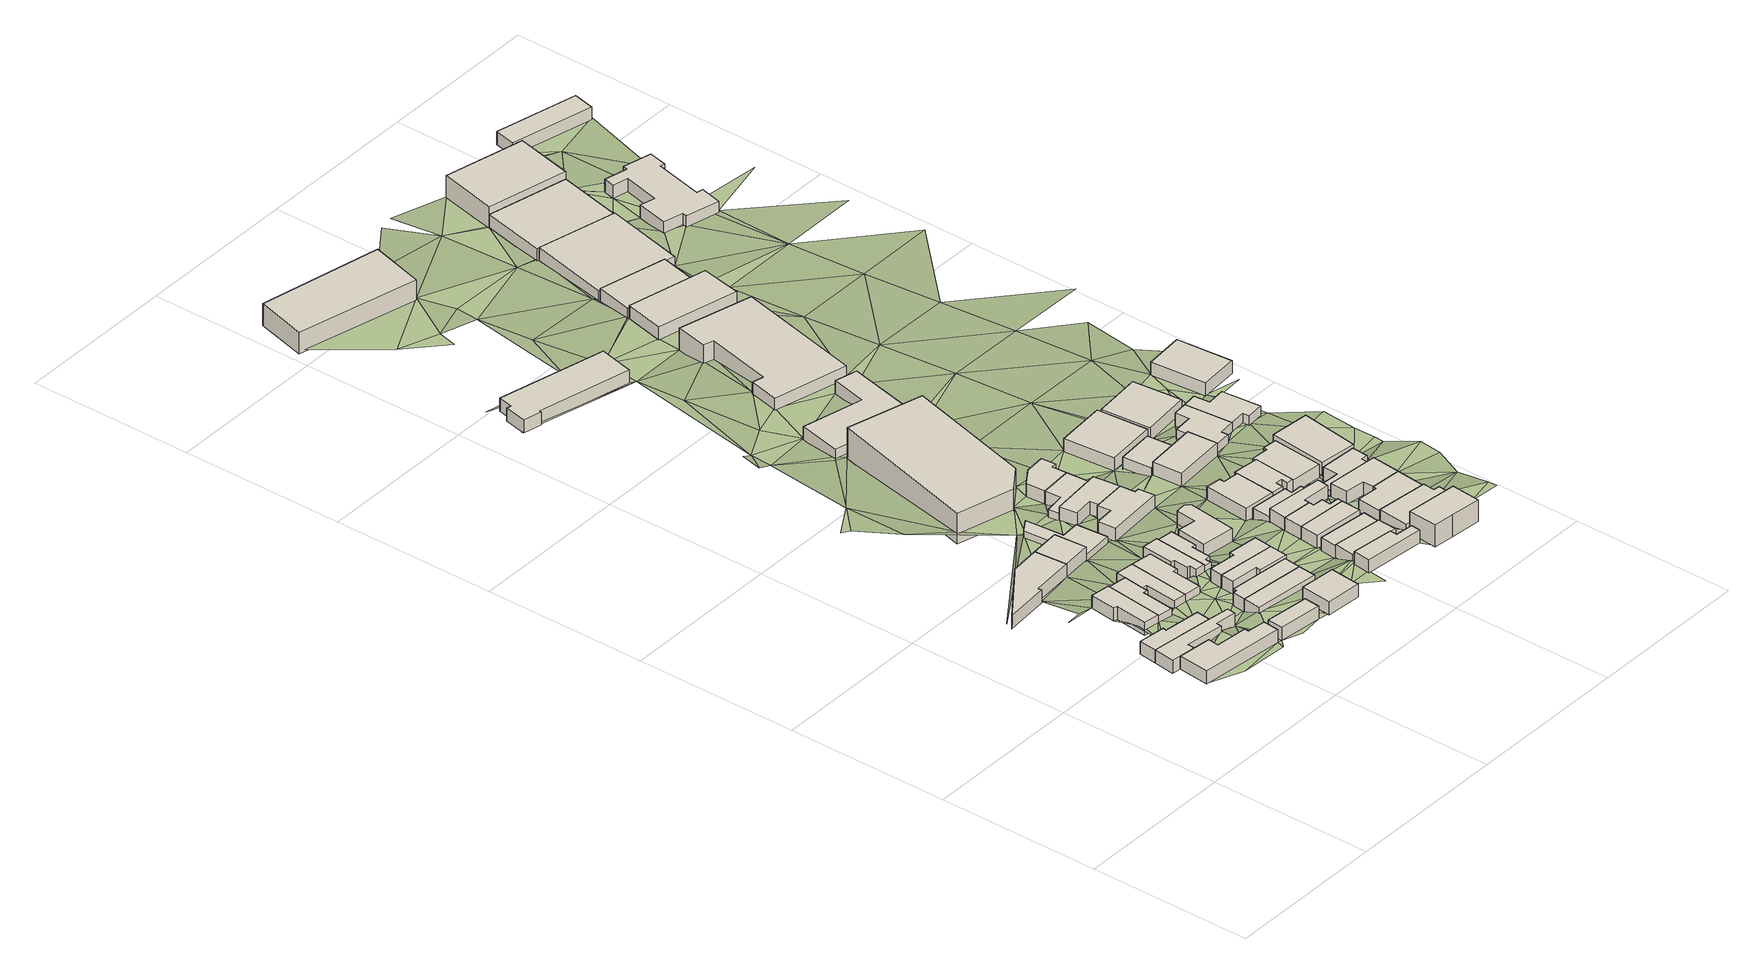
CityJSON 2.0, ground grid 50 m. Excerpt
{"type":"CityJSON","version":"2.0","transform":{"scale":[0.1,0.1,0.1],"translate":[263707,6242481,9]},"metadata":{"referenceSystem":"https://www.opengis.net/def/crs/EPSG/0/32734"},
"CityObjects":{
"building1":{"type":"Building","attributes":{"address":"7 Park Road Woodstock Cape Town","building":"house","building:levels":1,"building_height":4.1,"plus_code":"4FRW3C9V+9GP","ground_height":33.13,"roof_height":37.23},"geometry":[{"type":"Solid","lod":"1","boundaries":[[[[0,1,2,3]],[[1,4,5,2]],[[4,6,7,5]],[[6,8,9,7]],[[8,10,11,9]],[[10,12,13,11]],[[12,14,15,13]],[[14,0,3,15]],[[3,2,5,7,9,11,13,15]],[[14,12,10,8,6,4,1,0]]]]}]},
"building2":{"type":"Building","attributes":{"address":"3 Park Road Woodstock Cape Town","building":"house","building:levels":1,"building_height":4.1,"plus_code":"4FRW3C9V+CGX","ground_height":30.71,"roof_height":34.81},"geometry":[{"type":"Solid","lod":"1","boundaries":[[[[16,17,18,19]],[[17,20,21,18]],[[20,22,23,21]],[[22,24,25,23]],[[24,26,27,25]],[[26,16,19,27]],[[19,18,21,23,25,27]],[[26,24,22,20,17,16]]]]}]},
"building3":{"type":"Building","attributes":{"address":"5 Park Road Woodstock Cape Town","building":"house","building:levels":1,"building_height":4.1,"plus_code":"4FRW3C9V+CHC","ground_height":30.71,"roof_height":34.81},"geometry":[{"type":"Solid","lod":"1","boundaries":[[[[17,16,19,18]],[[16,28,29,19]],[[28,30,31,29]],[[30,32,33,31]],[[32,34,35,33]],[[34,36,37,35]],[[36,38,39,37]],[[38,40,41,39]],[[40,17,18,41]],[[18,19,29,31,33,35,37,39,41]],[[40,38,36,34,32,30,28,16,17]]]]}]},
"building4":{"type":"Building","attributes":{"address":"29 Warwick Street Woodstock Cape Town","building":"house","building:levels":1,"building_height":4.1,"plus_code":"4FRW3C9V+GH2","ground_height":28.67,"roof_height":32.77},"geometry":[{"type":"Solid","lod":"1","boundaries":[[[[42,43,44,45]],[[43,46,47,44]],[[46,48,49,47]],[[48,50,51,49]],[[50,52,53,51]],[[52,42,45,53]],[[45,44,47,49,51,53]],[[52,50,48,46,43,42]]]]}]},
"building5":{"type":"Building","attributes":{"address":"Great Choice Guest House 24 Warwick Street Woodstock Cape Town","building":"house","building:levels":1,"operator":"Great Choice Guest Houses","building_height":4.1,"plus_code":"4FRW3C9V+JHC","ground_height":25.72,"roof_height":29.82},"geometry":[{"type":"Solid","lod":"1","boundaries":[[[[54,55,56,57]],[[55,58,59,56]],[[58,60,61,59]],[[60,62,63,61]],[[62,64,65,63]],[[64,54,57,65]],[[57,56,59,61,63,65]],[[64,62,60,58,55,54]]]]}]},
"building6":{"type":"Building","attributes":{"address":"27 Warwick Street Woodstock Cape Town","building":"house","building:levels":1,"building_height":4.1,"plus_code":"4FRW3C9V+FHW","ground_height":28.29,"roof_height":32.39},"geometry":[{"type":"Solid","lod":"1","boundaries":[[[[66,67,68,69]],[[67,70,71,68]],[[70,72,73,71]],[[72,74,75,73]],[[74,76,77,75]],[[76,78,79,77]],[[78,66,69,79]],[[69,68,71,73,75,77,79]],[[78,76,74,72,70,67,66]]]]}]},
"building7":{"type":"Building","attributes":{"building":"yes","building:levels":1,"building_height":4.1,"plus_code":"4FRW3C9V+9J8","ground_height":33.13,"roof_height":37.23},"geometry":[{"type":"Solid","lod":"1","boundaries":[[[[80,81,82,83]],[[81,84,85,82]],[[84,86,87,85]],[[86,80,83,87]],[[83,82,85,87]],[[86,84,81,80]]]]}]},
"building8":{"type":"Building","attributes":{"address":"25 Warwick Street Woodstock Cape Town","building":"house","building:levels":1,"building_height":4.1,"plus_code":"4FRW3C9V+GJ2","ground_height":28.29,"roof_height":32.39},"geometry":[{"type":"Solid","lod":"1","boundaries":[[[[88,89,90,91]],[[89,67,68,90]],[[67,66,69,68]],[[66,92,93,69]],[[92,94,95,93]],[[94,96,97,95]],[[96,88,91,97]],[[91,90,68,69,93,95,97]],[[96,94,92,66,67,89,88]]]]}]},
"building9":{"type":"Building","attributes":{"address":"23 Warwick Street Woodstock Cape Town","building":"house","building:levels":1,"building_height":4.1,"plus_code":"4FRW3C9V+GJQ","ground_height":28.29,"roof_height":32.39},"geometry":[{"type":"Solid","lod":"1","boundaries":[[[[88,96,97,91]],[[96,98,99,97]],[[98,100,101,99]],[[100,102,103,101]],[[102,104,105,103]],[[104,88,91,105]],[[91,97,99,101,103,105]],[[104,102,100,98,96,88]]]]}]},
"building10":{"type":"Building","attributes":{"address":"16 Coventry Road Woodstock Cape Town","building":"house","building:levels":1,"building_height":4.1,"plus_code":"4FRW3C9V+CM8","ground_height":30.24,"roof_height":34.34},"geometry":[{"type":"Solid","lod":"1","boundaries":[[[[106,107,108,109]],[[107,110,111,108]],[[110,112,113,111]],[[112,106,109,113]],[[109,108,111,113]],[[112,110,107,106]]]]}]},
"building11":{"type":"Building","attributes":{"address":"22 Warwick Street Woodstock Cape Town","building":"house","building:levels":1,"building_height":4.1,"plus_code":"4FRW3C9V+JJF","ground_height":25.72,"roof_height":29.82},"geometry":[{"type":"Solid","lod":"1","boundaries":[[[[54,64,65,57]],[[64,114,115,65]],[[114,116,117,115]],[[116,54,57,117]],[[57,65,115,117]],[[116,114,64,54]]]]}]},
"building12":{"type":"Building","attributes":{"address":"14 Coventry Road Woodstock Cape Town","building":"house","building:levels":1,"building_height":4.1,"plus_code":"4FRW3C9V+CMP","ground_height":30.24,"roof_height":34.34},"geometry":[{"type":"Solid","lod":"1","boundaries":[[[[106,118,119,109]],[[118,120,121,119]],[[120,122,123,121]],[[122,124,125,123]],[[124,107,108,125]],[[107,106,109,108]],[[109,119,121,123,125,108]],[[107,124,122,120,118,106]]]]}]},
"building13":{"type":"Building","attributes":{"address":"18 Coventry Road Woodstock Cape Town","building":"house","building:levels":1,"building_height":4.1,"plus_code":"4FRW3C9V+9P6","ground_height":32.68,"roof_height":36.78},"geometry":[{"type":"Solid","lod":"1","boundaries":[[[[126,127,128,129]],[[127,130,131,128]],[[130,132,133,131]],[[132,126,129,133]],[[129,128,131,133]],[[132,130,127,126]]]]}]},
"building14":{"type":"Building","attributes":{"address":"21 Warwick Street Woodstock Cape Town","building":"house","building:levels":1,"building_height":4.1,"plus_code":"4FRW3C9V+GMV","ground_height":28.29,"roof_height":32.39},"geometry":[{"type":"Solid","lod":"1","boundaries":[[[[134,135,136,137]],[[135,138,139,136]],[[138,140,141,139]],[[140,142,143,141]],[[142,144,145,143]],[[144,146,147,145]],[[146,148,149,147]],[[148,134,137,149]],[[137,136,139,141,143,145,147,149]],[[148,146,144,142,140,138,135,134]]]]}]},
"building15":{"type":"Building","attributes":{"address":"12 Coventry Road Woodstock Cape Town","building":"house","building:levels":1,"building_height":4.1,"plus_code":"4FRW3C9V+FM5","ground_height":30.24,"roof_height":34.34},"geometry":[{"type":"Solid","lod":"1","boundaries":[[[[150,151,152,153]],[[151,154,155,152]],[[154,156,157,155]],[[156,158,159,157]],[[158,160,161,159]],[[160,150,153,161]],[[153,152,155,157,159,161]],[[160,158,156,154,151,150]]]]}]},
"building16":{"type":"Building","attributes":{"address":"10 Coventry Road Woodstock Cape Town","building":"house","building:levels":1,"building_height":4.1,"plus_code":"4FRW3C9V+FPC","ground_height":30.24,"roof_height":34.34},"geometry":[{"type":"Solid","lod":"1","boundaries":[[[[150,162,163,153]],[[162,164,165,163]],[[164,166,167,165]],[[166,168,169,167]],[[168,151,152,169]],[[151,150,153,152]],[[153,163,165,167,169,152]],[[151,168,166,164,162,150]]]]}]},
"building17":{"type":"Building","attributes":{"address":"19 Warwick Street Woodstock Cape Town","building":"house","building:levels":1,"building_height":4.1,"plus_code":"4FRW3C9V+GMX","ground_height":27.68,"roof_height":31.78},"geometry":[{"type":"Solid","lod":"1","boundaries":[[[[170,171,172,173]],[[171,174,175,172]],[[174,176,177,175]],[[176,178,179,177]],[[178,180,181,179]],[[180,182,183,181]],[[182,184,185,183]],[[184,170,173,185]],[[173,172,175,177,179,181,183,185]],[[184,182,180,178,176,174,171,170]]]]}]},
"building18":{"type":"Building","attributes":{"address":"20 Warwick Street Woodstock Cape Town","building":"house","building:levels":1,"building_height":4.1,"plus_code":"4FRW3C9V+MJ9","ground_height":23.05,"roof_height":27.15},"geometry":[{"type":"Solid","lod":"1","boundaries":[[[[186,187,188,189]],[[187,190,191,188]],[[190,192,193,191]],[[192,194,195,193]],[[194,196,197,195]],[[196,198,199,197]],[[198,186,189,199]],[[189,188,191,193,195,197,199]],[[198,196,194,192,190,187,186]]]]}]},
"building19":{"type":"Building","attributes":{"address":"17 Warwick Street Woodstock Cape Town","building":"house","building:levels":1,"building_height":4.1,"plus_code":"4FRW3C9V+GPP","ground_height":27.68,"roof_height":31.78},"geometry":[{"type":"Solid","lod":"1","boundaries":[[[[200,201,202,203]],[[201,204,205,202]],[[204,206,207,205]],[[206,208,209,207]],[[208,210,211,209]],[[210,212,213,211]],[[212,200,203,213]],[[203,202,205,207,209,211,213]],[[212,210,208,206,204,201,200]]]]}]},
"building20":{"type":"Building","attributes":{"address":"8 Coventry Street Woodstock Cape Town","building":"house","building:levels":1,"building_height":4.1,"plus_code":"4FRW3C9V+JPG","ground_height":25.23,"roof_height":29.33},"geometry":[{"type":"Solid","lod":"1","boundaries":[[[[214,215,216,217]],[[215,218,219,216]],[[218,220,221,219]],[[220,222,223,221]],[[222,224,225,223]],[[224,226,227,225]],[[226,228,229,227]],[[228,230,231,229]],[[230,214,217,231]],[[217,216,219,221,223,225,227,229,231]],[[230,228,226,224,222,220,218,215,214]]]]}]},
"building21":{"type":"Building","attributes":{"address":"6 Coventry Street Woodstock Cape Town","building":"house","building:levels":1,"building_height":4.1,"plus_code":"4FRW3C9V+MP7","ground_height":25.23,"roof_height":29.33},"geometry":[{"type":"Solid","lod":"1","boundaries":[[[[214,232,233,217]],[[232,234,235,233]],[[234,236,237,235]],[[236,238,239,237]],[[238,215,216,239]],[[215,214,217,216]],[[217,233,235,237,239,216]],[[215,238,236,234,232,214]]]]}]},
"building22":{"type":"Building","attributes":{"address":"17 Coventry Road Woodstock Cape Town","building":"house","building:levels":1,"building_height":4.1,"plus_code":"4FRW3C9V+9RC","ground_height":32.12,"roof_height":36.22},"geometry":[{"type":"Solid","lod":"1","boundaries":[[[[240,241,242,243]],[[241,244,245,242]],[[244,246,247,245]],[[246,248,249,247]],[[248,250,251,249]],[[250,240,243,251]],[[243,242,245,247,249,251]],[[250,248,246,244,241,240]]]]}]},
"building23":{"type":"Building","attributes":{"address":"4 Coventry Street Woodstock Cape Town","building":"house","building:levels":1,"building_height":4.1,"plus_code":"4FRW3C9V+MPW","ground_height":23.07,"roof_height":27.17},"geometry":[{"type":"Solid","lod":"1","boundaries":[[[[252,253,254,255]],[[253,256,257,254]],[[256,258,259,257]],[[258,260,261,259]],[[260,262,263,261]],[[262,252,255,263]],[[255,254,257,259,261,263]],[[262,260,258,256,253,252]]]]}]},
"building24":{"type":"Building","attributes":{"address":"15 Coventry Road Woodstock Cape Town","building":"house","building:levels":1,"building_height":4.1,"plus_code":"4FRW3C9V+9RV","ground_height":30.24,"roof_height":34.34},"geometry":[{"type":"Solid","lod":"1","boundaries":[[[[264,265,266,267]],[[265,268,269,266]],[[268,270,271,269]],[[270,264,267,271]],[[267,266,269,271]],[[270,268,265,264]]]]}]},
"building25":{"type":"Building","attributes":{"address":"Woodlands House","building":"yes","building:levels":3,"building_height":9.7,"plus_code":"4FRW3C9V+RM8","ground_height":19.23,"roof_height":28.93},"geometry":[{"type":"Solid","lod":"1","boundaries":[[[[272,273,274,275]],[[273,276,277,274]],[[276,278,279,277]],[[278,280,281,279]],[[280,272,275,281]],[[275,274,277,279,281]],[[280,278,276,273,272]]]]}]},
"building26":{"type":"Building","attributes":{"address":"13 Coventry Road Woodstock Cape Town","building":"house","building:levels":1,"building_height":4.1,"plus_code":"4FRW3C9V+CR7","ground_height":29.76,"roof_height":33.86},"geometry":[{"type":"Solid","lod":"1","boundaries":[[[[282,283,284,285]],[[283,286,287,284]],[[286,288,289,287]],[[288,282,285,289]],[[285,284,287,289]],[[288,286,283,282]]]]}]},
"building27":{"type":"Building","attributes":{"address":"2 Coventry Street Woodstock Cape Town","building":"house","building:levels":1,"building_height":4.1,"plus_code":"4FRW3C9V+PP8","ground_height":23.07,"roof_height":27.17},"geometry":[{"type":"Solid","lod":"1","boundaries":[[[[253,290,291,254]],[[290,292,293,291]],[[292,294,295,293]],[[294,296,297,295]],[[296,298,299,297]],[[298,256,257,299]],[[256,253,254,257]],[[254,291,293,295,297,299,257]],[[256,298,296,294,292,290,253]]]]}]},
"building28":{"type":"Building","attributes":{"address":"11 Coventry Road Woodstock Cape Town","building":"house","building:levels":1,"building_height":4.1,"plus_code":"4FRW3C9V+CRV","ground_height":29.76,"roof_height":33.86},"geometry":[{"type":"Solid","lod":"1","boundaries":[[[[300,301,302,303]],[[301,304,305,302]],[[304,306,307,305]],[[306,300,303,307]],[[303,302,305,307]],[[306,304,301,300]]]]}]},
"building29":{"type":"Building","attributes":{"address":"18 Woodlands Road Cape Town","building":"manufacture","building:levels":1,"building_height":4.1,"plus_code":"4FRW3CCV+5HW","ground_height":14.82,"roof_height":18.92},"geometry":[{"type":"Solid","lod":"1","boundaries":[[[[308,309,310,311]],[[309,312,313,310]],[[312,314,315,313]],[[314,316,317,315]],[[316,318,319,317]],[[318,320,321,319]],[[320,322,323,321]],[[322,308,311,323]],[[311,310,313,315,317,319,321,323]],[[322,320,318,316,314,312,309,308]]]]}]},
"building30":{"type":"Building","attributes":{"address":"9 Coventry Road Woodstock Cape Town","building":"house","building:levels":1,"building_height":4.1,"plus_code":"4FRW3C9V+FR7","ground_height":29.76,"roof_height":33.86},"geometry":[{"type":"Solid","lod":"1","boundaries":[[[[301,300,303,302]],[[300,324,325,303]],[[324,326,327,325]],[[326,328,329,327]],[[328,330,331,329]],[[330,332,333,331]],[[332,334,335,333]],[[334,301,302,335]],[[302,303,325,327,329,331,333,335]],[[334,332,330,328,326,324,300,301]]]]}]},
"building31":{"type":"Building","attributes":{"address":"7 Coventry Road Woodstock Cape Town","building":"house","building:levels":1,"building_height":4.1,"plus_code":"4FRW3C9V+FRP","ground_height":29.76,"roof_height":33.86},"geometry":[{"type":"Solid","lod":"1","boundaries":[[[[334,332,333,335]],[[332,336,337,333]],[[336,338,339,337]],[[338,340,341,339]],[[340,342,343,341]],[[342,334,335,343]],[[335,333,337,339,341,343]],[[342,340,338,336,332,334]]]]}]},
"building32":{"type":"Building","attributes":{"address":"15B Warwick Street Woodstock Cape Town","building":"retail","building:levels":1,"building_height":4.1,"plus_code":"4FRW3C9V+GRV","ground_height":27.12,"roof_height":31.22},"geometry":[{"type":"Solid","lod":"1","boundaries":[[[[344,345,346,347]],[[345,348,349,346]],[[348,350,351,349]],[[350,352,353,351]],[[352,354,355,353]],[[354,344,347,355]],[[347,346,349,351,353,355]],[[354,352,350,348,345,344]]]]}]},
"building33":{"type":"Building","attributes":{"address":"5 Coventry Road Woodstock Cape Town","building":"house","building:levels":1,"building_height":4.1,"plus_code":"4FRW3C9V+GR4","ground_height":27.12,"roof_height":31.22},"geometry":[{"type":"Solid","lod":"1","boundaries":[[[[356,357,358,359]],[[357,360,361,358]],[[360,362,363,361]],[[362,364,365,363]],[[364,366,367,365]],[[366,368,369,367]],[[368,370,371,369]],[[370,356,359,371]],[[359,358,361,363,365,367,369,371]],[[370,368,366,364,362,360,357,356]]]]}]},
"building34":{"type":"Building","attributes":{"address":"12 Duke Street Woodstock Cape Town","building":"house","building:levels":2,"building_height":6.9,"plus_code":"4FRW3C9V+9V5","ground_height":31.58,"roof_height":38.48},"geometry":[{"type":"Solid","lod":"1","boundaries":[[[[372,373,374,375]],[[373,376,377,374]],[[376,378,379,377]],[[378,380,381,379]],[[380,372,375,381]],[[375,374,377,379,381]],[[380,378,376,373,372]]]]}]},
"building35":{"type":"Building","attributes":{"building":"industrial","building:levels":1,"building_height":4.1,"plus_code":"4FRW3C9V+WPM","ground_height":17.6,"roof_height":21.7},"geometry":[{"type":"Solid","lod":"1","boundaries":[[[[382,383,384,385]],[[383,386,387,384]],[[386,388,389,387]],[[388,390,391,389]],[[390,392,393,391]],[[392,382,385,393]],[[385,384,387,389,391,393]],[[392,390,388,386,383,382]]]]}]},
"building36":{"type":"Building","attributes":{"address":"10 Duke Street Woodstock Cape Town","building":"house","building:levels":1,"building_height":4.1,"plus_code":"4FRW3C9V+9WJ","ground_height":29.76,"roof_height":33.86},"geometry":[{"type":"Solid","lod":"1","boundaries":[[[[394,395,396,397]],[[395,398,399,396]],[[398,400,401,399]],[[400,402,403,401]],[[402,404,405,403]],[[404,394,397,405]],[[397,396,399,401,403,405]],[[404,402,400,398,395,394]]]]}]},
"building37":{"type":"Building","attributes":{"address":"13 Warwick Street Woodstock Cape Town","building":"house","building:levels":1,"building_height":4.1,"plus_code":"4FRW3C9V+GVR","ground_height":27.12,"roof_height":31.22},"geometry":[{"type":"Solid","lod":"1","boundaries":[[[[406,407,408,409]],[[407,344,347,408]],[[344,354,355,347]],[[354,410,411,355]],[[410,412,413,411]],[[412,414,415,413]],[[414,416,417,415]],[[416,418,419,417]],[[418,406,409,419]],[[409,408,347,355,411,413,415,417,419]],[[418,416,414,412,410,354,344,407,406]]]]}]},
"building38":{"type":"Building","attributes":{"address":"8 Duke Street Woodstock Cape Town","building":"house","building:levels":1,"building_height":4.1,"plus_code":"4FRW3C9V+CWC","ground_height":29.27,"roof_height":33.37},"geometry":[{"type":"Solid","lod":"1","boundaries":[[[[420,421,422,423]],[[421,424,425,422]],[[424,426,427,425]],[[426,428,429,427]],[[428,430,431,429]],[[430,420,423,431]],[[423,422,425,427,429,431]],[[430,428,426,424,421,420]]]]}]},
"building39":{"type":"Building","attributes":{"address":"1 Coventry Street Woodstock Cape Town","building":"house","building:levels":1,"building_height":4.1,"plus_code":"4FRW3C9V+MR9","ground_height":22.81,"roof_height":26.91},"geometry":[{"type":"Solid","lod":"1","boundaries":[[[[432,433,434,435]],[[433,436,437,434]],[[436,438,439,437]],[[438,432,435,439]],[[435,434,437,439]],[[438,436,433,432]]]]}]},
"building40":{"type":"Building","attributes":{"building":"industrial","building:levels":2,"building_height":6.9,"plus_code":"4FRW3CCV+FH4","ground_height":11.44,"roof_height":18.34},"geometry":[{"type":"Solid","lod":"1","boundaries":[[[[440,441,442,443]],[[441,444,445,442]],[[444,446,447,445]],[[446,440,443,447]],[[443,442,445,447]],[[446,444,441,440]]]]}]},
"building41":{"type":"Building","attributes":{"address":"3 Coventry Street Woodstock Cape Town","building":"house","building:levels":1,"building_height":4.1,"plus_code":"4FRW3C9V+JVJ","ground_height":24.68,"roof_height":28.78},"geometry":[{"type":"Solid","lod":"1","boundaries":[[[[448,449,450,451]],[[449,452,453,450]],[[452,454,455,453]],[[454,448,451,455]],[[451,450,453,455]],[[454,452,449,448]]]]}]},
"building42":{"type":"Building","attributes":{"address":"6 Duke Street Woodstock Cape Town","building":"house","building:levels":1,"building_height":4.1,"plus_code":"4FRW3C9V+FW7","ground_height":29.27,"roof_height":33.37},"geometry":[{"type":"Solid","lod":"1","boundaries":[[[[421,456,457,422]],[[456,458,459,457]],[[458,460,461,459]],[[460,462,463,461]],[[462,424,425,463]],[[424,421,422,425]],[[422,457,459,461,463,425]],[[424,462,460,458,456,421]]]]}]},
"building43":{"type":"Building","attributes":{"address":"13 Salmon Street Woodstock Cape Town","building":"house","building:levels":1,"building_height":4.1,"plus_code":"4FRW3C9V+PR8","ground_height":22.81,"roof_height":26.91},"geometry":[{"type":"Solid","lod":"1","boundaries":[[[[464,465,466,467]],[[465,468,469,466]],[[468,470,471,469]],[[470,464,467,471]],[[467,466,469,471]],[[470,468,465,464]]]]}]},
"building44":{"type":"Building","attributes":{"address":"11 Warwick Street Woodstock Cape Town","building":"house","building:levels":1,"building_height":4.1,"plus_code":"4FRW3C9V+GVX","ground_height":26.78,"roof_height":30.88},"geometry":[{"type":"Solid","lod":"1","boundaries":[[[[472,473,474,475]],[[473,476,477,474]],[[476,478,479,477]],[[478,480,481,479]],[[480,482,483,481]],[[482,484,485,483]],[[484,472,475,485]],[[475,474,477,479,481,483,485]],[[484,482,480,478,476,473,472]]]]}]},
"building45":{"type":"Building","attributes":{"address":"4 Duke Street Woodstock Cape Town","building":"house","building:levels":1,"building_height":4.1,"plus_code":"4FRW3C9V+FWV","ground_height":26.78,"roof_height":30.88},"geometry":[{"type":"Solid","lod":"1","boundaries":[[[[486,487,488,489]],[[487,490,491,488]],[[490,492,493,491]],[[492,494,495,493]],[[494,496,497,495]],[[496,498,499,497]],[[498,500,501,499]],[[500,486,489,501]],[[489,488,491,493,495,497,499,501]],[[500,498,496,494,492,490,487,486]]]]}]},
"building46":{"type":"Building","attributes":{"address":"Sir Dicks 15 Woodlands Road Woodstock Cape Town","building":"office","building:levels":2,"building_height":6.9,"plus_code":"4FRW3CCV+3QP","ground_height":14.14,"roof_height":21.04},"geometry":[{"type":"Solid","lod":"1","boundaries":[[[[502,503,504,505]],[[503,506,507,504]],[[506,508,509,507]],[[508,510,511,509]],[[510,512,513,511]],[[512,514,515,513]],[[514,516,517,515]],[[516,502,505,517]],[[505,504,507,509,511,513,515,517]],[[516,514,512,510,508,506,503,502]]]]}]},
"building47":{"type":"Building","attributes":{"address":"9 Warwick Street Woodstock Cape Town","building":"house","building:levels":1,"building_height":4.1,"plus_code":"4FRW3C9V+GWX","ground_height":26.78,"roof_height":30.88},"geometry":[{"type":"Solid","lod":"1","boundaries":[[[[518,519,520,521]],[[519,522,523,520]],[[522,524,525,523]],[[524,518,521,525]],[[521,520,523,525]],[[524,522,519,518]]]]}]},
"building48":{"type":"Building","attributes":{"address":"18 Warwick Street Woodstock Cape Town","building":"house","building:levels":1,"building_height":4.1,"plus_code":"4FRW3C9V+MW3","ground_height":22.71,"roof_height":26.81},"geometry":[{"type":"Solid","lod":"1","boundaries":[[[[526,527,528,529]],[[527,530,531,528]],[[530,532,533,531]],[[532,534,535,533]],[[534,536,537,535]],[[536,538,539,537]],[[538,540,541,539]],[[540,526,529,541]],[[529,528,531,533,535,537,539,541]],[[540,538,536,534,532,530,527,526]]]]}]},
"building49":{"type":"Building","attributes":{"address":"11 Salmon Street Woodstock Cape Town","building":"house","building:levels":1,"building_height":4.1,"plus_code":"4FRW3C9V+PW6","ground_height":22.71,"roof_height":26.81},"geometry":[{"type":"Solid","lod":"1","boundaries":[[[[542,543,544,545]],[[543,546,547,544]],[[546,548,549,547]],[[548,542,545,549]],[[545,544,547,549]],[[548,546,543,542]]]]}]},
"building50":{"type":"Building","attributes":{"address":"16 Warwick Street Woodstock Cape Town","building":"house","building:levels":1,"building_height":4.1,"plus_code":"4FRW3C9V+MX2","ground_height":22.71,"roof_height":26.81},"geometry":[{"type":"Solid","lod":"1","boundaries":[[[[527,526,529,528]],[[526,550,551,529]],[[550,552,553,551]],[[552,554,555,553]],[[554,556,557,555]],[[556,558,559,557]],[[558,560,561,559]],[[560,527,528,561]],[[528,529,551,553,555,557,559,561]],[[560,558,556,554,552,550,526,527]]]]}]},
"building51":{"type":"Building","attributes":{"building":"industrial","building:levels":1,"building_height":4.1,"plus_code":"4FRW3CCV+5RR","ground_height":13.77,"roof_height":17.87},"geometry":[{"type":"Solid","lod":"1","boundaries":[[[[562,563,564,565]],[[563,566,567,564]],[[566,568,569,567]],[[568,562,565,569]],[[565,564,567,569]],[[568,566,563,562]]]]}]},
"building52":{"type":"Building","attributes":{"building":"industrial","building:levels":1,"building_height":4.1,"plus_code":"4FRW3CCV+6RJ","ground_height":12.53,"roof_height":16.63},"geometry":[{"type":"Solid","lod":"1","boundaries":[[[[570,571,572,573]],[[571,574,575,572]],[[574,576,577,575]],[[576,570,573,577]],[[573,572,575,577]],[[576,574,571,570]]]]}]},
"building53":{"type":"Building","attributes":{"address":"5 Salmon Street Woodstock Cape Town","building":"house","building:levels":1,"building_height":4.1,"plus_code":"4FRW3C9W+P2C","ground_height":22.5,"roof_height":26.6},"geometry":[{"type":"Solid","lod":"1","boundaries":[[[[578,579,580,581]],[[579,582,583,580]],[[582,584,585,583]],[[584,578,581,585]],[[581,580,583,585]],[[584,582,579,578]]]]}]},
"building54":{"type":"Building","attributes":{"building":"industrial","building:levels":1,"building_height":4.1,"plus_code":"4FRW3CCV+7RX","ground_height":11.39,"roof_height":15.49},"geometry":[{"type":"Solid","lod":"1","boundaries":[[[[586,587,588,589]],[[587,590,591,588]],[[590,592,593,591]],[[592,586,589,593]],[[589,588,591,593]],[[592,590,587,586]]]]}]},
"building55":{"type":"Building","attributes":{"building":"industrial","building:levels":1,"building_height":4.1,"plus_code":"4FRW3CCV+9VC","ground_height":10.87,"roof_height":14.97},"geometry":[{"type":"Solid","lod":"1","boundaries":[[[[594,595,596,597]],[[595,598,599,596]],[[598,600,601,599]],[[600,594,597,601]],[[597,596,599,601]],[[600,598,595,594]]]]}]},
"building56":{"type":"Building","attributes":{"address":"Desmond Tutu Health Foundation 3 Woodlands Road Woodstock Cape Town","building":"office","building:levels":2,"amenity":"research_institute","building_height":6.9,"plus_code":"4FRW3CCV+CVW","ground_height":10.17,"roof_height":17.07},"geometry":[{"type":"Solid","lod":"1","boundaries":[[[[602,603,604,605]],[[603,606,607,604]],[[606,608,609,607]],[[608,602,605,609]],[[605,604,607,609]],[[608,606,603,602]]]]}]},
"building57":{"type":"Building","attributes":{"address":"Percy Bartley House 44 Pine Road 7915 Woodstock, Cape Town","building":"residential","building:levels":1,"beds":"25","amenity":"social_facility","social_facility":"shelter","building_height":4.1,"plus_code":"4FRW3CCV+8X8","ground_height":11.28,"roof_height":15.38},"geometry":[{"type":"Solid","lod":"1","boundaries":[[[[610,611,612,613]],[[611,614,615,612]],[[614,616,617,615]],[[616,618,619,617]],[[618,620,621,619]],[[620,622,623,621]],[[622,624,625,623]],[[624,626,627,625]],[[626,628,629,627]],[[628,630,631,629]],[[630,632,633,631]],[[632,634,635,633]],[[634,636,637,635]],[[636,638,639,637]],[[638,640,641,639]],[[640,610,613,641]],[[613,612,615,617,619,621,623,625,627,629,631,633,635,637,639,641]],[[640,638,636,634,632,630,628,626,624,622,620,618,616,614,611,610]]]]}]},
"building58":{"type":"Building","attributes":{"address":"Cape Town","building":"yes","building:levels":1,"building_height":4.1,"plus_code":"4FRW3CCW+F2J","ground_height":9.5,"roof_height":13.6},"geometry":[{"type":"Solid","lod":"1","boundaries":[[[[642,643,644,645]],[[643,646,647,644]],[[646,648,649,647]],[[648,642,645,649]],[[645,644,647,649]],[[648,646,643,642]]]]}]},
"terrain1":{"type":"TINRelief","geometry":[{"type":"CompositeSurface","lod":"1","boundaries":[[[650,651,4]],[[652,653,654]],[[655,653,656]],[[657,654,653]],[[658,659,660]],[[4,651,661]],[[662,663,660]],[[657,653,655]],[[660,659,664]],[[659,665,20]],[[664,662,660]],[[663,662,48]],[[666,43,667]],[[48,46,663]],[[655,668,6]],[[20,664,659]],[[84,4,661]],[[655,38,657]],[[669,667,43]],[[81,4,84]],[[38,655,6]],[[4,81,6]],[[670,657,38]],[[20,671,664]],[[40,20,672]],[[38,6,81]],[[669,43,42]],[[673,671,20]],[[81,674,38]],[[675,86,84]],[[673,76,671]],[[20,676,673]],[[677,669,64]],[[678,20,40]],[[679,40,38]],[[673,78,76]],[[64,669,42]],[[678,676,20]],[[673,92,78]],[[80,674,81]],[[38,674,679]],[[680,681,682]],[[78,92,66]],[[67,89,42]],[[683,40,679]],[[40,683,678]],[[64,42,89]],[[678,684,676]],[[685,80,86]],[[686,678,683]],[[674,80,687]],[[683,688,686]],[[678,686,689]],[[690,684,678]],[[687,80,685]],[[689,690,678]],[[114,64,89]],[[54,691,680]],[[114,89,88]],[[692,684,690]],[[100,684,693]],[[694,674,687]],[[693,684,692]],[[158,689,686]],[[102,100,142]],[[142,100,693]],[[104,695,88]],[[696,697,698]],[[695,135,88]],[[140,102,142]],[[697,699,698]],[[102,140,138]],[[144,142,693]],[[102,138,104]],[[691,681,680]],[[700,693,692]],[[135,114,88]],[[156,689,158]],[[695,104,135]],[[691,54,116]],[[686,118,158]],[[104,138,135]],[[700,692,701]],[[702,698,699]],[[694,687,132]],[[166,701,692]],[[681,702,699]],[[703,704,701]],[[135,705,114]],[[130,706,132]],[[166,164,701]],[[701,164,703]],[[681,691,194]],[[160,158,118]],[[135,134,707]],[[201,703,164]],[[201,180,703]],[[707,705,135]],[[160,118,106]],[[708,694,132]],[[182,180,201]],[[132,706,709]],[[708,106,694]],[[702,681,710]],[[201,164,162]],[[711,194,712]],[[707,134,184]],[[713,706,714]],[[201,200,182]],[[712,715,711]],[[716,705,707]],[[715,705,716]],[[710,681,194]],[[182,200,184]],[[717,698,702]],[[713,709,706]],[[718,150,160]],[[264,160,106]],[[132,709,708]],[[715,716,719]],[[720,194,711]],[[162,150,718]],[[715,719,711]],[[106,708,264]],[[720,710,194]],[[201,162,204]],[[184,210,707]],[[160,721,718]],[[716,218,719]],[[184,200,210]],[[722,723,698]],[[716,220,218]],[[160,264,724]],[[724,721,160]],[[238,719,218]],[[212,210,200]],[[162,718,725]],[[720,256,710]],[[726,727,728]],[[723,726,728]],[[722,698,717]],[[215,238,218]],[[729,718,721]],[[204,162,725]],[[709,248,708]],[[730,256,720]],[[226,707,210]],[[729,725,718]],[[710,256,298]],[[710,298,731]],[[723,722,732]],[[733,204,725]],[[204,734,206]],[[210,208,226]],[[735,726,723]],[[736,737,738]],[[708,248,739]],[[733,734,204]],[[740,741,742]],[[286,721,724]],[[723,732,735]],[[722,717,732]],[[738,322,743]],[[298,296,731]],[[350,208,206]],[[248,246,739]],[[230,228,214]],[[735,744,726]],[[350,226,208]],[[370,734,733]],[[206,734,350]],[[244,739,246]],[[296,294,731]],[[721,286,306]],[[744,745,726]],[[241,746,747]],[[244,241,747]],[[739,244,747]],[[370,354,734]],[[748,739,749]],[[228,226,448]],[[747,749,739]],[[290,253,292]],[[228,750,214]],[[214,465,232]],[[732,717,751]],[[448,226,350]],[[294,752,731]],[[332,330,328]],[[253,232,465]],[[328,336,332]],[[748,749,395]],[[745,737,726]],[[322,738,737]],[[395,286,748]],[[744,735,753]],[[306,286,395]],[[308,741,740]],[[354,370,368]],[[253,465,292]],[[326,324,328]],[[454,228,448]],[[350,348,448]],[[336,328,338]],[[750,465,214]],[[454,750,228]],[[300,306,754]],[[754,306,395]],[[278,731,752]],[[294,292,755]],[[747,373,749]],[[338,328,324]],[[744,756,745]],[[300,757,324]],[[348,345,407]],[[368,410,354]],[[757,300,754]],[[407,448,348]],[[744,753,756]],[[752,294,755]],[[755,292,465]],[[338,324,757]],[[407,345,344]],[[751,717,278]],[[366,364,368]],[[416,410,368]],[[758,759,760]],[[410,416,412]],[[416,368,364]],[[761,762,758]],[[465,750,763]],[[338,757,764]],[[416,414,412]],[[753,735,382]],[[757,754,765]],[[764,340,338]],[[766,364,767]],[[416,364,418]],[[749,373,768]],[[418,364,766]],[[765,754,769]],[[770,340,764]],[[770,766,340]],[[308,322,737]],[[771,382,735]],[[454,772,750]],[[765,773,757]],[[448,407,449]],[[737,745,774]],[[465,763,438]],[[308,775,741]],[[406,776,407]],[[774,745,756]],[[494,418,766]],[[770,494,766]],[[758,762,759]],[[777,373,372]],[[407,776,449]],[[778,741,775]],[[768,373,777]],[[494,770,779]],[[780,752,755]],[[418,494,476]],[[454,452,772]],[[752,780,278]],[[465,438,468]],[[308,737,506]],[[781,782,783]],[[783,768,777]],[[784,785,756]],[[753,382,786]],[[787,776,788]],[[449,776,787]],[[494,519,476]],[[506,737,774]],[[785,774,756]],[[778,789,762]],[[790,783,777]],[[789,759,762]],[[751,278,791]],[[772,792,438]],[[476,519,478]],[[793,468,438]],[[792,772,452]],[[755,470,780]],[[783,794,781]],[[795,452,449]],[[775,308,796]],[[494,492,519]],[[438,792,793]],[[449,787,518]],[[794,421,781]],[[421,797,456]],[[798,308,506]],[[792,452,795]],[[777,799,790]],[[800,795,449]],[[519,518,478]],[[468,793,801]],[[518,787,478]],[[786,382,392]],[[470,468,801]],[[802,456,797]],[[794,783,790]],[[800,449,518]],[[791,392,751]],[[794,797,421]],[[802,803,456]],[[791,278,780]],[[308,798,804]],[[519,492,522]],[[793,792,530]],[[801,780,470]],[[805,778,775]],[[308,804,796]],[[802,522,492]],[[806,530,792]],[[807,808,800]],[[518,809,800]],[[810,802,797]],[[530,542,793]],[[811,797,794]],[[805,775,796]],[[812,789,778]],[[801,543,780]],[[813,786,392]],[[814,522,802]],[[807,800,809]],[[812,759,789]],[[518,524,809]],[[797,811,810]],[[813,392,791]],[[527,542,530]],[[814,802,810]],[[568,798,506]],[[809,815,807]],[[816,522,814]],[[524,522,817]],[[805,812,778]],[[816,817,522]],[[560,542,527]],[[818,441,759]],[[819,809,524]],[[820,805,796]],[[791,780,821]],[[786,813,822]],[[543,821,780]],[[809,819,823]],[[542,560,824]],[[824,543,542]],[[825,805,820]],[[826,827,560]],[[822,828,786]],[[828,568,506]],[[804,829,796]],[[524,817,830]],[[819,524,830]],[[759,812,818]],[[819,831,823]],[[560,827,832]],[[831,827,823]],[[560,832,824]],[[833,827,831]],[[543,824,834]],[[805,825,835]],[[827,833,836]],[[836,832,827]],[[837,813,791]],[[825,820,571]],[[834,824,832]],[[818,838,441]],[[805,835,812]],[[543,834,821]],[[804,562,829]],[[568,828,822]],[[837,791,821]],[[839,832,836]],[[812,835,840]],[[841,568,822]],[[842,821,834]],[[571,843,825]],[[594,812,840]],[[568,841,562]],[[818,812,594]],[[813,844,822]],[[813,837,845]],[[562,571,829]],[[842,834,846]],[[562,843,571]],[[841,822,844]],[[818,594,847]],[[848,840,835]],[[849,837,821]],[[844,813,845]],[[842,849,821]],[[850,851,818]],[[850,818,847]],[[562,841,852]],[[852,843,562]],[[835,592,848]],[[845,837,853]],[[847,594,854]],[[852,841,844]],[[592,843,855]],[[856,855,843]],[[852,856,843]],[[624,848,592]],[[624,592,855]],[[847,854,857]],[[845,858,844]],[[859,855,856]],[[618,848,624]],[[850,608,860]],[[854,848,618]],[[861,856,852]],[[844,858,852]],[[622,618,624]],[[857,854,616]],[[861,862,856]],[[862,861,852]],[[854,618,616]],[[622,620,618]],[[863,860,608]],[[857,616,611]],[[864,862,852]],[[616,614,611]],[[865,608,857]],[[865,857,611]],[[640,866,867]],[[638,866,640]],[[865,863,608]],[[863,865,868]],[[869,867,862]],[[611,610,865]],[[868,865,870]],[[870,865,610]]]}]}
},
"vertices":[
[81,178,241],[71,82,241],[71,82,282],[81,178,282],[331,56,241],[331,56,282],[336,105,241],[336,105,282],[279,111,241],[279,111,282],[280,124,241],[280,124,282],[181,134,241],[181,134,282],[185,167,241],[185,167,282],
[89,268,217],[284,245,217],[284,245,258],[89,268,258],[289,288,217],[289,288,258],[176,301,217],[176,301,258],[178,312,217],[178,312,258],[95,322,217],[95,322,258],
[80,203,217],[80,203,258],[159,194,217],[159,194,258],[161,215,217],[161,215,258],[279,201,217],[279,201,258],[281,217,217],[281,217,258],[347,210,217],[347,210,258],[350,236,217],[350,236,258],
[260,559,197],[201,566,197],[201,566,238],[260,559,238],[192,486,197],[192,486,238],[203,484,197],[203,484,238],[191,383,197],[191,383,238],[239,377,197],[239,377,238],
[295,830,167],[202,821,167],[202,821,208],[295,830,208],[33,696,167],[33,696,208],[172,709,167],[172,709,208],[171,719,167],[171,719,208],[303,730,167],[303,730,208],
[313,487,193],[321,552,193],[321,552,234],[313,487,234],[260,559,193],[260,559,234],[239,377,193],[239,377,234],[287,371,193],[287,371,234],[298,472,193],[298,472,234],[311,470,193],[311,470,234],
[484,87,241],[350,102,241],[350,102,282],[484,87,282],[345,54,241],[345,54,282],[479,39,241],[479,39,282],
[380,576,193],[324,582,193],[324,582,234],[380,576,234],[327,486,193],[327,486,234],[317,387,193],[317,387,234],[359,383,193],[359,383,234],
[411,377,193],[411,377,234],[421,472,193],[421,472,234],[435,471,193],[435,471,234],[445,568,193],[445,568,234],
[619,214,212],[417,235,212],[417,235,253],[619,214,253],[412,181,212],[412,181,253],[614,160,212],[614,160,253],
[395,740,167],[395,740,208],[387,838,167],[387,838,208],
[625,266,212],[625,266,253],[435,285,212],[435,285,253],[434,274,212],[434,274,253],[421,275,212],[421,275,253],
[525,128,237],[516,33,237],[516,33,278],[525,128,278],[625,24,237],[625,24,278],[634,118,237],[634,118,278],
[509,598,193],[459,602,193],[459,602,234],[509,598,234],[450,502,193],[450,502,234],[460,501,193],[460,501,234],[456,455,193],[456,455,234],[466,454,193],[466,454,234],[464,431,193],[464,431,234],[494,429,193],[494,429,234],
[644,329,212],[464,348,212],[464,348,253],[644,329,253],[460,308,212],[460,308,253],[547,299,212],[547,299,253],[545,284,212],[545,284,253],[639,274,212],[639,274,253],
[650,384,212],[650,384,253],[556,394,212],[556,394,253],[555,379,212],[555,379,253],[469,388,212],[469,388,253],
[509,598,187],[494,429,187],[494,429,228],[509,598,228],[520,427,187],[520,427,228],[521,446,187],[521,446,228],[538,445,187],[538,445,228],[543,507,187],[543,507,228],[556,506,187],[556,506,228],[564,592,187],[564,592,228],
[395,740,140],[494,748,140],[494,748,182],[395,740,182],[486,845,140],[486,845,182],[429,841,140],[429,841,182],[419,960,140],[419,960,182],[379,934,140],[379,934,182],[387,838,140],[387,838,182],
[582,583,187],[571,492,187],[571,492,228],[582,583,228],[673,479,187],[673,479,228],[691,628,187],[691,628,228],[678,642,187],[678,642,228],[646,639,187],[646,639,228],[639,576,187],[639,576,228],
[669,846,162],[570,838,162],[570,838,203],[669,846,203],[563,838,162],[563,838,203],[567,796,162],[567,796,203],[508,791,162],[508,791,203],[513,736,162],[513,736,203],[693,751,162],[693,751,203],[688,801,162],[688,801,203],[673,800,162],[673,800,203],
[659,927,162],[659,927,203],[497,911,162],[497,911,203],[504,857,162],[504,857,203],[566,865,162],[566,865,203],
[733,76,231],[921,57,231],[921,57,272],[733,76,272],[923,86,231],[923,86,272],[869,91,231],[869,91,272],[870,114,231],[870,114,272],[740,129,231],[740,129,272],
[659,927,141],[653,1010,141],[653,1010,182],[659,927,182],[553,1002,141],[553,1002,182],[557,953,141],[557,953,182],[493,944,141],[493,944,182],[497,911,141],[497,911,182],
[755,203,212],[747,142,212],[747,142,253],[755,203,253],[907,126,212],[907,126,253],[911,185,212],[911,185,253],
[315,1102,102],[491,1056,102],[491,1056,199],[315,1102,199],[567,1109,102],[567,1109,199],[672,1502,102],[672,1502,199],[439,1564,102],[439,1564,199],
[755,203,208],[911,185,208],[911,185,249],[755,203,249],[917,238,208],[917,238,249],[761,255,208],[761,255,249],
[650,1055,141],[650,1055,182],[666,1056,141],[666,1056,182],[662,1101,141],[662,1101,182],[599,1095,141],[599,1095,182],[550,1062,141],[550,1062,182],
[923,315,208],[768,327,208],[768,327,249],[923,315,249],[762,269,208],[762,269,249],[920,255,208],[920,255,249],
[426,2360,58],[94,2437,58],[94,2437,99],[426,2360,99],[83,2392,58],[83,2392,99],[70,2395,58],[70,2395,99],[54,2327,58],[54,2327,99],[111,2314,58],[111,2314,99],[112,2320,58],[112,2320,99],[401,2254,58],[401,2254,99],
[924,330,208],[924,330,249],[893,332,208],[893,332,249],[896,359,208],[896,359,249],[863,362,208],[863,362,249],[864,377,208],[864,377,249],[773,385,208],[773,385,249],
[866,393,208],[866,393,249],[954,387,208],[954,387,249],[958,423,208],[958,423,249],[780,441,208],[780,441,249],
[881,628,181],[831,632,181],[831,632,222],[881,628,222],[832,647,181],[832,647,222],[785,652,181],[785,652,222],[772,512,181],[772,512,222],[870,503,181],[870,503,222],
[780,441,181],[958,423,181],[958,423,222],[780,441,222],[961,452,181],[961,452,222],[938,451,181],[938,451,222],[938,464,181],[938,464,222],[902,465,181],[902,465,222],[904,489,181],[904,489,222],[785,500,181],[785,500,222],
[1095,3,226],[1103,92,226],[1103,92,295],[1095,3,295],[944,109,226],[944,109,295],[937,19,226],[937,19,295],[1000,13,226],[1000,13,295],
[664,1784,86],[639,1677,86],[639,1677,127],[664,1784,127],[451,1720,86],[451,1720,127],[422,1591,86],[422,1591,127],[679,1532,86],[679,1532,127],[733,1768,86],[733,1768,127],
[1114,198,208],[954,215,208],[954,215,249],[1114,198,249],[944,120,208],[944,120,249],[1124,102,208],[1124,102,249],[1130,160,208],[1130,160,249],[1111,162,208],[1111,162,249],
[961,629,181],[882,637,181],[882,637,222],[961,629,222],[908,500,181],[908,500,222],[910,523,181],[910,523,222],[930,521,181],[930,521,222],[928,501,181],[928,501,222],[949,499,181],[949,499,222],
[1114,198,203],[1123,290,203],[1123,290,244],[1114,198,244],[1029,297,203],[1029,297,244],[1027,286,203],[1027,286,244],[963,292,203],[963,292,244],[954,215,203],[954,215,244],
[802,943,138],[809,856,138],[809,856,179],[802,943,179],[923,865,138],[923,865,179],[915,953,138],[915,953,179],
[381,2942,24],[426,3106,24],[426,3106,93],[381,2942,93],[50,3185,24],[50,3185,93],[8,3031,24],[8,3031,93],
[818,761,157],[982,775,157],[982,775,198],[818,761,198],[974,866,157],[974,866,198],[811,852,157],[811,852,198],
[1132,378,203],[1132,378,244],[972,392,203],[972,392,244],[969,336,203],[969,336,244],[1029,331,203],[1029,331,244],
[771,1114,138],[784,958,138],[784,958,179],[771,1114,179],[939,971,138],[939,971,179],[926,1127,138],[926,1127,179],
[961,629,178],[949,499,178],[949,499,219],[961,629,219],[1048,490,178],[1048,490,219],[1061,646,178],[1061,646,219],[1017,650,178],[1017,650,219],[1016,638,178],[1016,638,219],[962,642,178],[962,642,219],
[1132,378,178],[1136,420,178],[1136,420,219],[1132,378,219],[1156,418,178],[1156,418,219],[1159,468,178],[1159,468,219],[1045,475,178],[1045,475,219],[1043,427,178],[1043,427,219],[978,431,178],[978,431,219],[972,392,178],[972,392,219],
[742,1809,51],[832,2195,51],[832,2195,120],[742,1809,120],[605,2252,51],[605,2252,120],[583,2156,51],[583,2156,120],[614,2146,51],[614,2146,120],[568,1945,51],[568,1945,120],[533,1953,51],[533,1953,120],[512,1862,51],[512,1862,120],
[1078,667,178],[1059,489,178],[1059,489,219],[1078,667,219],[1173,476,178],[1173,476,219],[1199,656,178],[1199,656,219],
[1100,820,137],[1087,966,137],[1087,966,178],[1100,820,178],[1042,962,137],[1042,962,178],[1046,918,137],[1046,918,178],[985,913,137],[985,913,178],[995,789,137],[995,789,178],[1051,794,137],[1051,794,178],[1050,814,137],[1050,814,178],
[1099,986,137],[1084,1136,137],[1084,1136,178],[1099,986,178],[934,1121,137],[934,1121,178],[949,971,137],[949,971,178],
[1148,824,137],[1148,824,178],[1150,803,137],[1150,803,178],[1204,808,137],[1204,808,178],[1193,928,137],[1193,928,178],[1136,923,137],[1136,923,178],[1131,971,137],[1131,971,178],
[884,2389,48],[639,2444,48],[639,2444,89],[884,2389,89],[611,2324,48],[611,2324,89],[860,2265,48],[860,2265,89],
[847,2401,35],[873,2514,35],[873,2514,76],[847,2401,76],[666,2562,35],[666,2562,76],[639,2449,35],[639,2449,76],
[1183,1155,135],[1199,986,135],[1199,986,176],[1183,1155,176],[1319,995,135],[1319,995,176],[1305,1166,135],[1305,1166,176],
[724,2810,24],[667,2567,24],[667,2567,65],[724,2810,65],[910,2511,24],[910,2511,65],[967,2754,24],[967,2754,65],
[765,3007,19],[721,2814,19],[721,2814,60],[765,3007,60],[968,2758,19],[968,2758,60],[1012,2952,19],[1012,2952,60],
[808,3185,12],[768,3010,12],[768,3010,81],[808,3185,81],[1014,2954,12],[1014,2954,81],[1054,3129,12],[1054,3129,81],
[1233,2847,23],[1144,2868,23],[1144,2868,64],[1233,2847,64],[1140,2853,23],[1140,2853,64],[1070,2869,23],[1070,2869,64],[1062,2835,23],[1062,2835,64],[1109,2824,23],[1109,2824,64],[1083,2715,23],[1083,2715,64],[1037,2726,23],[1037,2726,64],[1014,2630,23],[1014,2630,64],[1075,2616,23],[1075,2616,64],[1072,2601,23],[1072,2601,64],[1176,2577,23],[1176,2577,64],[1192,2643,23],[1192,2643,64],[1172,2647,23],[1172,2647,64],[1206,2794,23],[1206,2794,64],[1220,2791,23],[1220,2791,64],
[1322,3114,5],[1337,3179,5],[1337,3179,46],[1322,3114,46],[1084,3237,5],[1084,3237,46],[1069,3173,5],[1069,3173,46],
[71,82,243],[176,39,243],[159,194,243],[185,167,243],[161,215,220],[280,124,243],[181,134,243],[279,201,243],[160,325,220],[178,312,220],[175,325,220],[325,33,241],[191,383,220],[184,418,220],[239,377,220],[176,301,220],[114,573,197],[160,575,197],[279,111,243],[172,709,172],[281,217,220],[287,371,217],[284,245,220],[317,387,217],[412,181,241],[406,32,241],[359,383,217],[171,719,172],[409,325,217],[417,235,217],[202,821,172],[398,972,140],[28,709,179],[421,275,217],[411,377,217],[516,33,241],[435,285,217],[525,128,241],[434,274,217],[460,308,217],[464,348,217],[379,934,167],[469,388,217],[464,431,217],[614,160,237],[409,575,193],[138,1345,128],[160,1330,128],[234,1404,128],[211,1195,148],[494,429,217],[520,427,217],[315,1102,140],[538,445,212],[521,446,217],[494,748,167],[658,75,237],[513,736,167],[747,142,237],[740,129,237],[491,1056,140],[497,911,167],[429,841,167],[733,76,237],[725,13,237],[486,845,167],[508,791,167],[439,1564,104],[658,325,212],[504,857,167],[493,944,167],[762,269,212],[409,1580,104],[305,1711,89],[761,255,212],[773,385,212],[309,1778,89],[283,1784,97],[268,1719,97],[768,327,212],[557,953,162],[567,1109,141],[422,1591,104],[780,441,212],[772,512,187],[451,1720,89],[42,2323,69],[417,2243,58],[111,2314,69],[907,126,231],[94,2437,69],[324,2407,58],[57,2452,69],[112,2320,69],[409,1830,89],[409,2080,74],[937,19,231],[944,109,231],[911,185,231],[944,120,231],[809,856,157],[679,1532,102],[658,1330,120],[512,1862,89],[963,292,208],[771,1114,141],[533,1953,89],[969,336,208],[160,2830,43],[381,2942,35],[8,3031,37],[271,2729,43],[284,2786,43],[802,943,157],[972,392,208],[1029,297,208],[961,452,208],[938,451,208],[1124,102,226],[1027,286,208],[978,431,208],[639,1677,102],[923,865,157],[1029,331,208],[583,2156,68],[409,2580,47],[962,642,181],[1156,75,226],[403,2759,35],[1043,427,203],[907,1330,122],[1114,198,226],[1111,162,226],[1130,160,226],[568,1945,86],[614,2146,68],[742,1809,86],[1017,650,181],[1016,638,181],[409,2830,35],[1251,94,226],[907,1580,105],[985,913,157],[949,971,138],[1262,205,203],[995,789,157],[639,2449,51],[1156,325,203],[611,2324,51],[1251,67,226],[1051,794,155],[934,1121,138],[1156,418,203],[1136,420,203],[639,2444,51],[658,2580,39],[1046,918,155],[1100,820,155],[1050,814,155],[1150,803,155],[1315,369,198],[1307,300,198],[658,2830,28],[907,1830,85],[1276,461,178],[1148,824,155],[1279,492,178],[1278,559,178],[658,3080,19],[1215,795,155],[666,2562,39],[1156,1330,120],[907,2080,64],[1204,808,155],[1156,1080,137],[667,2567,39],[1136,923,155],[1193,928,155],[832,2195,64],[847,2401,48],[1288,668,176],[1206,896,155],[1199,986,137],[1217,897,155],[1183,1155,137],[724,2810,28],[1212,955,137],[1156,1580,103],[598,3229,12],[1310,964,135],[721,2814,28],[907,2330,48],[1260,1277,120],[910,2511,35],[1156,2080,64],[1156,1830,83],[1305,1168,135],[768,3010,19],[968,2758,24],[1306,1461,99],[808,3185,13],[644,3237,12],[1156,2330,48],[1405,1580,99],[1012,2952,24],[1014,2630,35],[1072,2601,35],[1014,2954,24],[1405,2080,65],[1075,2616,35],[891,3171,13],[1156,2580,35],[1176,2577,35],[1057,3135,12],[1405,2330,49],[1156,3080,12],[1172,2647,35],[1192,2643,35],[1069,3173,12],[1382,2623,37],[1322,3114,12]
]}
